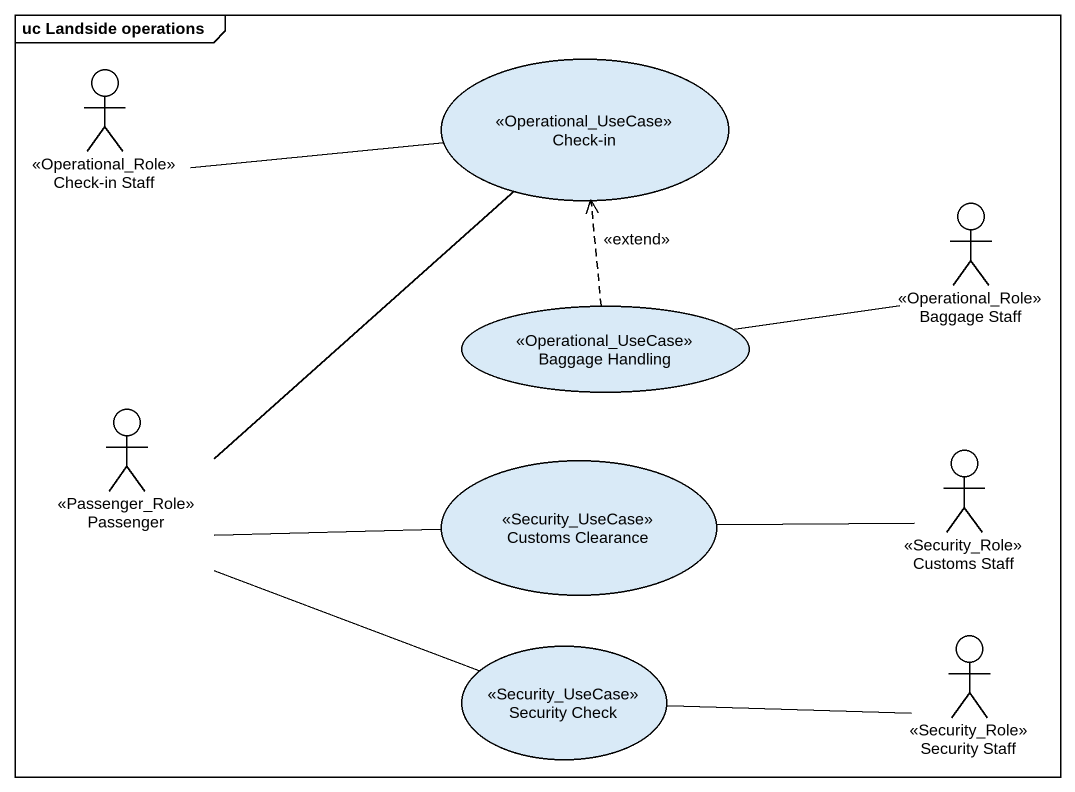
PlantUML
@startuml
mainframe uc Landside operations
actor "Check-in Staff" as Check_in_Staff <<Operational_Role>>
usecase "Check-in" as Check_in <<Operational_UseCase>>
actor "Baggage Staff" as Baggage_Staff <<Operational_Role>>
usecase "Baggage Handling" as Baggage_Handling <<Operational_UseCase>>
actor Passenger <<Passenger_Role>>
usecase "Customs Clearance" as Customs_Clearance <<Security_UseCase>>
actor "Customs Staff" as Customs_Staff <<Security_Role>>
actor "Security Staff" as Security_Staff <<Security_Role>>
usecase "Security Check" as Security_Check <<Security_UseCase>>
Check_in_Staff -right- Check_in
Baggage_Staff -left- Baggage_Handling
Baggage_Handling .up.> Check_in : <<extend>>
Passenger -up- Check_in
Passenger -right- Customs_Clearance
Passenger -right- Security_Check
Customs_Staff -left- Customs_Clearance
Security_Staff -left- Security_Check
@enduml
